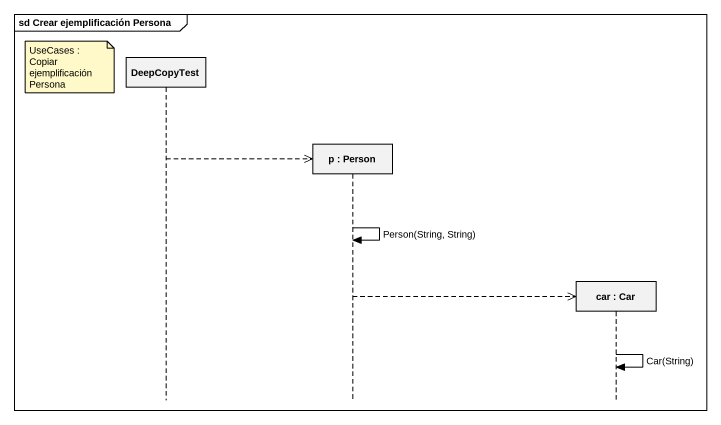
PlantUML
@startuml
mainframe sd Crear ejemplificación Persona
hide footbox
participant DeepCopyTest
participant "p : Person" as p
participant "car : Car" as car

note left of DeepCopyTest : UseCases : Copiar ejemplificación Persona
DeepCopyTest -->> p **
p -> p : Person(String, String)
p -->> car **
car -> car : Car(String)
@enduml
